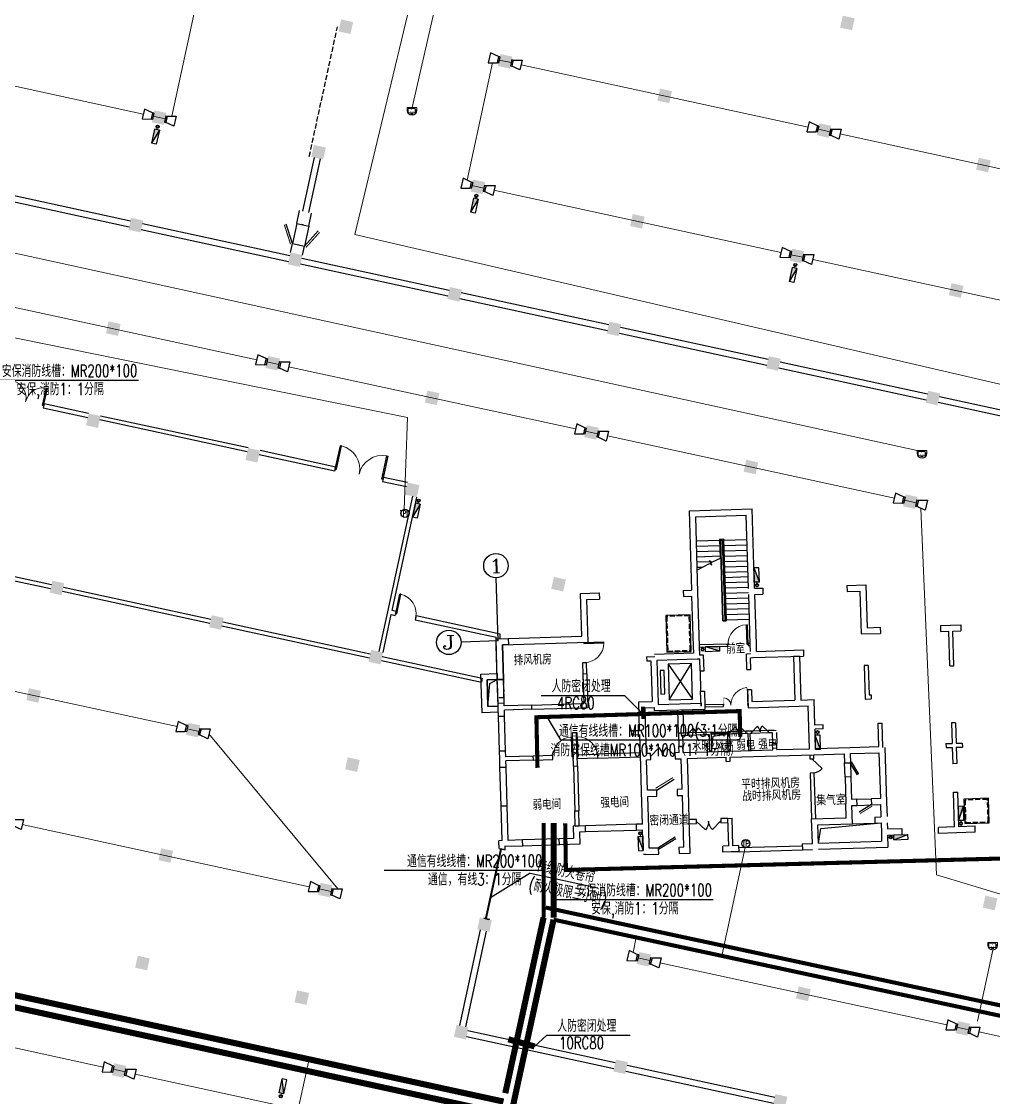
# Model space of a CAD drawing. Extents: x 791398 to 2325386, y -987887 to -518217.
# Drawn here: x 1569212 to 1616881, y -775750 to -722945 of the extents above; entities that cross this region are included whole.
import ezdxf
from ezdxf.enums import TextEntityAlignment as Align

# ---------------------------------------------------------------- set-up
doc = ezdxf.new("R2010")
doc.units = 0
doc.header["$LTSCALE"] = 1000
doc.header["$MEASUREMENT"] = 0
for name, pattern in [('BORDER', [1.75, 0.5, -0.25, 0.5, -0.25, 0, -0.25]), ('DASH', [0.35, 0.25, -0.1]), ('DASHEDX2', [1.5, 1, -0.5])]:
    doc.linetypes.add(name, pattern=pattern)
for name, color, linetype in [('AXIS', 3, 'Continuous'), ('AXIS_TEXT', 7, 'Continuous'), ('COLUMN', 252, 'Continuous'), ('HT-TEXT', 7, 'Continuous'), ('JPS-X', 1, 'BORDER'), ('JPS-XHS', 7, 'Continuous'), ('LVTRY', 6, 'Continuous'), ('PS房间字', 3, 'Continuous'), ('RD-equip', 3, 'Continuous'), ('RD-text', 4, 'Continuous'), ('STAIR', 9, 'Continuous'), ('TEXT', 7, 'Continuous'), ('WALL', 8, 'Continuous'), ('WINDOW', 8, 'Continuous'), ('ZS封堵', 40, 'Continuous'), ('ZS房间字', 6, 'Continuous')]:
    doc.layers.add(name, color=color, linetype=linetype)
doc.layers.add('RD-line', color=2, linetype='Continuous', lineweight=0)
doc.styles.add('_TCH_AXIS', font='COMPLEX', dxfattribs={"bigfont": 'GBCBIG'})
doc.styles.add('_TCH_DIM', font='SIMPLEX', dxfattribs={"bigfont": 'GBCBIG'})
doc.styles.add('_TEL_DIM', font='SIMPLEX', dxfattribs={"width": 0.8, "height": 3.5, "bigfont": 'HZTXT'})
doc.styles.add('COMPLEX', font='COMPLEX')
doc.styles.add('FS1', font='txt4', dxfattribs={"width": 0.8, "bigfont": 'fstxt'})
doc.styles.add('FS2', font='tjromans.shx', dxfattribs={"width": 0.8, "bigfont": 'tjhztxt.shx'})
doc.styles.add('TEXT', font='tjromans.shx', dxfattribs={"width": 0.8, "height": 400, "bigfont": 'tjhztxt.shx'})
doc.linetypes.add('BRA', pattern='A,2.8,-0.1,["B",_TEL_DIM,S=0.07,R=0,X=0,Y=-0.12],-0.25', length=3.15)
doc.linetypes.add('CCTV', pattern='A,2.8,-0.1,["V",_TEL_DIM,S=0.07,R=0,X=0,Y=-0.12],-0.25', length=3.15)
doc.linetypes.add('TD', pattern='A,2.8,-0.1,["C",_TEL_DIM,S=0.07,R=0,X=0,Y=-0.12],-0.25', length=3.15)

# ---------------------------------------------------------------- blocks, each defined once
blk = doc.blocks.new('DXHS')
at = {"layer": 'JPS-XHS'}
blk.add_hatch(color=256, dxfattribs=at).paths.add_polyline_path([(-350, 240), (-350, 0), (350, 0)])
at = {"layer": 'JPS-XHS', "linetype": 'Continuous'}
for p, q in [((-350, 240), (-350, 0)), ((-350, 240), (350, 240)), ((-350, 0), (350, 0)), ((350, 240), (350, 0))]:
    blk.add_line(p, q, dxfattribs=at)
at = {"layer": 'JPS-XHS'}
blk.add_line((-350, 240), (350, 0), dxfattribs=at)
blk = doc.blocks.new('FF')
at = {"linetype": 'Continuous'}
for radius in [75, 60]:
    blk.add_circle((0, 0), radius, dxfattribs=at)
blk = doc.blocks.new('xxhhsss')
at = {"layer": 'JPS-X', "const_width": 50}
for points in [[(110696, -29918), (110728, -29772)], [(126332, -33313), (126363, -33166)], [(141967, -36707), (141999, -36561)], [(123493, -48272), (123525, -48125)], [(140120, -52123), (140125, -52273)], [(134406, -64602), (134401, -64452)], [(146833, -64646), (146683, -64650)], [(116802, -77211), (116770, -77357)]]:
    blk.add_lwpolyline(points, dxfattribs=at)
at = {"layer": 'JPS-X'}
for p, rotation in [((110728, -29772), 257.7513756366785), ((126363, -33166), 257.7513756366785), ((141999, -36561), 257.7513756366785), ((123525, -48125), 257.7513756366785), ((140125, -52273), 271.736866917121), ((134401, -64452), 91.73686691712099), ((146683, -64650), 181.7368669035848), ((116770, -77357), 257.7513756366785)]:
    blk.add_blockref('FF', p, dxfattribs=dict(at, rotation=rotation))
at = {"layer": 'JPS-XHS', "rotation": 257.7513756366785}
for p in [(110504, -30235), (126140, -33629), (141776, -37024), (123302, -48588)]:
    blk.add_blockref('DXHS', p, dxfattribs=at)
at = {"layer": 'JPS-XHS'}
for p, xscale, rotation in [((139990, -51777), -0.9999999999999998, 271.736866917121), ((134536, -64948), -0.9999999999999998, 91.73686691712099), ((147179, -64515), -1, 181.7368669035848), ((116759, -76843), -1, 257.7513756366785)]:
    blk.add_blockref('DXHS', p, dxfattribs=dict(at, xscale=xscale, rotation=rotation))
blk = doc.blocks.new('_FZH')
blk.add_solid([(-0.5, -0.5), (0.5, -0.5), (-0.5, 0.5), (0.5, 0.5)])
blk = doc.blocks.new('_AXISO')
blk.add_circle((0, 0), 0.5)
at = {"layer": 'AXIS_TEXT', "style": 'COMPLEX', "width": 1.041667}
blk.add_attdef('A', text='', height=0.56, dxfattribs=at).set_placement((-0.25, -0.28), (0.25, -0.28), align=Align.FIT)
blk = doc.blocks.new('$DorLib2D$00000191')
at = {"color": 0}
blk.add_line((-0.5, 0.15), (0.366, 0.65), dxfattribs=at)
at = {"color": 0, "const_width": 0.05}
blk.add_lwpolyline([(-0.55, 0.237), (0.316, 0.737)], dxfattribs=at)
blk = doc.blocks.new('$DorLib2D$00000116')
at = {"color": 0}
for p, q in [((-0.5, 0), (-0.146, 0.354)), ((0.5, 0), (0.146, 0.354))]:
    blk.add_line(p, q, dxfattribs=at)
for centre, start, end in [((-0.5, 0), 0, 45), ((0.5, 0), 135, 180)]:
    blk.add_arc(centre, 0.5, start, end, dxfattribs=at)
blk = doc.blocks.new('$WINLIB2D$00000001')
for p, q in [((-0.5, 0.5), (0.5, 0.5)), ((-0.5, 0.5), (-0.5, -0.5)), ((0.5, 0.167), (-0.5, 0.167)), ((0.5, -0.5), (0.5, 0.5)), ((0.5, -0.167), (-0.5, -0.167)), ((-0.5, -0.5), (0.5, -0.5))]:
    blk.add_line(p, q)
blk = doc.blocks.new('$DorLib2D$00000001')
for p, q in [((0.45, 0.975), (0.5, 0.975)), ((0.45, 0), (0.45, 0.975)), ((0.5, 0), (0.5, 0.975)), ((0.5, 0), (0.45, 0))]:
    blk.add_line(p, q)
at = {"lineweight": 13}
blk.add_arc((0.475, 0), 0.975, 91.4693, 180, dxfattribs=at)
blk = doc.blocks.new('$DorLib2D$00000025')
at = {"const_width": 0.02}
for points in [[(0.481, -0.001), (0.481, 0.691)], [(-0.481, 0.001), (-0.481, 0.308)]]:
    blk.add_lwpolyline(points, dxfattribs=at)
at = {"lineweight": 13}
for centre, radius, start, end in [((0.505, -0.002), 0.699, 91.9397, 179.7238), ((-0.501, 0.003), 0.307, 359.7899, 85.7508)]:
    blk.add_arc(centre, radius, start, end, dxfattribs=at)
blk = doc.blocks.new('$DorLib2D$00000179')
at = {"color": 0}
for p, q in [((-0.54, 0.169), (0.326, 0.669)), ((-0.5, 0.1), (0.366, 0.6))]:
    blk.add_line(p, q, dxfattribs=at)
blk = doc.blocks.new('$DorLib2D$00000114')
at = {"color": 0}
blk.add_line((0.5, 0), (-0.207, 0.707), dxfattribs=at)
blk.add_arc((0.5, 0), 1, 135, 180, dxfattribs=at)
blk = doc.blocks.new('$DorLib2D$00000190')
at = {"color": 0}
blk.add_line((-0.5, 0.187), (0.366, 0.687), dxfattribs=at)
at = {"color": 0, "const_width": 0.0625}
blk.add_lwpolyline([(-0.562, 0.296), (0.304, 0.796)], dxfattribs=at)
blk = doc.blocks.new('$DorLib2D$00000180')
at = {"color": 0}
for p, q in [((-0.557, 0.242), (0.309, 0.742)), ((-0.5, 0.143), (0.366, 0.643))]:
    blk.add_line(p, q, dxfattribs=at)
blk = doc.blocks.new('$DorLib2D$00000002')
for p, q in [((-0.5, 0), (-0.5, 0.4875)), ((-0.475, 0.4875), (-0.5, 0.4875)), ((-0.475, 0), (-0.475, 0.4875)), ((0.475, 0), (0.475, 0.4875)), ((0.475, 0.4875), (0.5, 0.4875)), ((0.5, 0), (0.5, 0.4875)), ((-0.5, 0), (-0.475, 0)), ((0.5, 0), (0.475, 0))]:
    blk.add_line(p, q)
at = {"lineweight": 13}
for centre, start, end in [((-0.4875, 0), 0, 88.53072), ((0.4875, 0), 91.46928, 180)]:
    blk.add_arc(centre, 0.4875, start, end, dxfattribs=at)
blk = doc.blocks.new('dadadadadadadad')
at = {"layer": 'RD-equip'}
for p, q in [((-157, 0), (-157, -70)), ((-157, 0), (157, 0)), ((157, 0), (157, -70)), ((-154, -70), (-253, -500)), ((-253, -500), (248, -500)), ((-157, -70), (157, -70)), ((248, -500), (155, -70))]:
    blk.add_line(p, q, dxfattribs=at)
blk = doc.blocks.new('PCY07')
at = {"color": 0, "lineweight": -2}
for p, q in [((-321, 0), (-321, 182)), ((-321, 182), (321, 182)), ((-249, -161), (-249, 129)), ((-249, 129), (205, 129)), ((205, 129), (205, -161)), ((321, 0), (321, 182)), ((205, -161), (-249, -161))]:
    blk.add_line(p, q, dxfattribs=at)
at = {"color": 0, "lineweight": -2, "const_width": 25}
for points in [[(-34, 48, 1), (-9, 48, 1)], [(-111, -81, 1), (-86, -81, 1)], [(67, -81, -1), (42, -81, -1)]]:
    blk.add_lwpolyline(points, format="xyb", close=True, dxfattribs=at)
at = {"color": 0, "lineweight": -2, "const_width": 80}
blk.add_lwpolyline([(245, 69), (245, -100)], dxfattribs=at)
at = {"color": 0, "lineweight": -2}
blk.add_lwpolyline([(-12, -162, 100, 250, 0), (-12, -272, 250, 250, 0)], format="xyseb", dxfattribs=at)
blk.add_arc((0, 0), 321, 180, 0, dxfattribs=at)
blk = doc.blocks.new('TELEPHONE')
at = {"layer": 'RD-equip'}
blk.add_circle((-32658, -70477), 200, dxfattribs=at)
at = {"layer": 'RD-text', "style": 'FS1', "width": 0.8}
blk.add_attdef('T', text='', height=350, dxfattribs=at).set_placement((-32658, -70477), align=Align.MIDDLE)
blk = doc.blocks.new('TPD')
at = {"layer": 'RD-equip'}
blk.add_circle((0, 0), 200, dxfattribs=at)
at = {"layer": 'RD-text', "style": 'FS1', "width": 0.8}
blk.add_attdef('CP', text='', height=350, dxfattribs=at).set_placement((0, 0), align=Align.MIDDLE)

msp = doc.modelspace()

# ---------------------------------------------------------------- linework, layer by layer
for p, q in [((1582713, -732861), (1582501, -733838)), ((1583299, -732988), (1583087, -733966)), ((1609971, -762319), (1611070, -762286))]:
    msp.add_line(p, q)
msp.add_lwpolyline([(1608299, -763270), (1608420, -762554), (1611370, -762277)])
at = {"layer": 'AXIS'}
for q in [(1592497, -750251), (1590770, -753397)]:
    msp.add_line((1592591, -753342), q, dxfattribs=at)
at = {"layer": 'HT-TEXT'}
for q in [(1592208, -765953), (1597471, -765455)]:
    msp.add_line((1594159, -764736), q, dxfattribs=at)
at = {"layer": 'JPS-X', "const_width": 50}
for points in [[(1602683, -753756), (1602758, -753754)], [(1608256, -757894), (1608258, -757969)], [(1615290, -762233), (1615288, -762158)]]:
    msp.add_lwpolyline(points, dxfattribs=at)
at = {"layer": 'LVTRY'}
msp.add_lwpolyline([(1603060, -758777), (1603135, -758018), (1603834, -757903)], dxfattribs=at)
at = {"layer": 'RD-line', "linetype": 'CCTV'}
for p, q in [((1588366, -727171), (1591059, -715478)), ((1613140, -744001), (1531552, -726133)), ((1616845, -768513), (1616091, -772011))]:
    msp.add_line(p, q, dxfattribs=at)
at = {"layer": 'RD-line', "linetype": 'TD'}
for p, q in [((1589677, -716186), (1585554, -733391)), ((1585554, -733391), (1629398, -743574)), ((1567048, -738094), (1588137, -742375)), ((1587981, -746886), (1588137, -742375)), ((1604705, -763480), (1603559, -768800)), ((1579224, -792662), (1583315, -773875))]:
    msp.add_line(p, q, dxfattribs=at)
at = {"layer": 'RD-line', "linetype": 'BRA', "ltscale": 0.8}
for p, q in [((1577823, -721835), (1576577, -727596)), ((1575180, -727491), (1561109, -724436)), ((1591072, -730729), (1592318, -724968)), ((1593228, -724962), (1592641, -724835)), ((1607788, -728123), (1593717, -725068)), ((1576255, -727724), (1575669, -727597)), ((1608864, -728357), (1608277, -728229)), ((1623424, -731518), (1609353, -728463)), ((1591305, -730991), (1591891, -731119)), ((1592380, -731225), (1606451, -734283)), ((1606940, -734390), (1607526, -734517)), ((1608015, -734623), (1622086, -737681)), ((1566678, -736493), (1580749, -739548)), ((1581238, -739654), (1581824, -739781)), ((1582313, -739887), (1596385, -742942)), ((1596874, -743048), (1597460, -743175)), ((1597949, -743282), (1612021, -746337)), ((1612510, -746443), (1613096, -746570)), ((1613327, -746837), (1614086, -764830)), ((1562770, -754493), (1576841, -757548)), ((1577330, -757654), (1577917, -757781)), ((1578403, -757897), (1584719, -765511)), ((1583320, -765412), (1569248, -762359)), ((1614086, -764830), (1623750, -767723)), ((1584396, -765646), (1583809, -765518)), ((1600034, -769030), (1599447, -768902)), ((1614594, -772191), (1600523, -769136)), ((1559142, -771204), (1573213, -774259)), ((1615670, -772424), (1615083, -772297)), ((1630230, -775585), (1616158, -772530)), ((1573702, -774365), (1574289, -774492)), ((1574778, -774598), (1588849, -777653))]:
    msp.add_line(p, q, dxfattribs=at)
at = {"layer": 'RD-line'}
msp.add_line((1599215, -768640), (1599364, -767887), dxfattribs=at)
for points, const_width in [([(1604462, -758051), (1604434, -756787), (1594464, -757089), (1594518, -759571)], 200), ([(1595876, -762301), (1595911, -764584), (1620899, -763928), (1620755, -756583), (1625363, -756517), (1625425, -757448)], 200), ([(1599689, -756572), (1599714, -757170)], 200), ([(1522953, -760731), (1592851, -775951)], 300), ([(1594816, -766917), (1592939, -775539)], 300), ([(1593086, -772894), (1594374, -773243)], 300)]:
    msp.add_lwpolyline(points, dxfattribs=dict(at, const_width=const_width))
at = {"layer": 'RD-line', "linetype": 'DASHEDX2'}
for points, const_width in [([(1523757, -761498), (1593215, -776622)], 300), ([(1595316, -766917), (1595316, -762279)], 300), ([(1595304, -767022), (1634379, -775438), (1636291, -766833), (1658456, -771719), (1661878, -771719)], 200), ([(1595305, -767023), (1593215, -776622)], 300)]:
    msp.add_lwpolyline(points, dxfattribs=dict(at, const_width=const_width))
at = {"layer": 'RD-line', "color": 2, "const_width": 200}
for points in [[(1594816, -766917), (1594816, -762279)], [(1594922, -766428), (1633999, -774845), (1635910, -766245), (1658546, -771294)]]:
    msp.add_lwpolyline(points, dxfattribs=at)
at = {"layer": 'RD-text'}
for p, q in [((1567130, -740543), (1574946, -740543)), ((1594697, -756022), (1598789, -756022)), ((1598789, -756022), (1599704, -756941)), ((1595664, -758199), (1594995, -757073)), ((1595664, -758199), (1604440, -758199)), ((1587000, -764598), (1594816, -764598)), ((1595316, -766031), (1603133, -766031)), ((1594374, -773243), (1594975, -772694)), ((1594975, -772694), (1599067, -772694))]:
    msp.add_line(p, q, dxfattribs=at)
at = {"layer": 'STAIR'}
for p, q in [((1603446, -748411), (1602297, -748446)), ((1603454, -748671), (1602304, -748705)), ((1603644, -748355), (1603445, -748361)), ((1603445, -748361), (1603473, -749289)), ((1603644, -748355), (1603766, -752353)), ((1603646, -748405), (1604795, -748370)), ((1603654, -748665), (1604803, -748630)), ((1603462, -748931), (1602312, -748965)), ((1603470, -749190), (1602320, -749225)), ((1603068, -749481), (1603522, -749264)), ((1603662, -748924), (1604811, -748890)), ((1603670, -749184), (1604819, -749149)), ((1602991, -749465), (1602328, -749485)), ((1602589, -749737), (1602336, -749745)), ((1602340, -749871), (1602962, -749537)), ((1602958, -749403), (1603068, -749481)), ((1603071, -749615), (1602958, -749403)), ((1602962, -749537), (1603071, -749615)), ((1603677, -749444), (1604827, -749409)), ((1603685, -749704), (1604835, -749669)), ((1603693, -749964), (1604843, -749929)), ((1603701, -750224), (1604851, -750189)), ((1603709, -750484), (1604858, -750449)), ((1603717, -750744), (1604866, -750709)), ((1603725, -751003), (1604874, -750969)), ((1603733, -751263), (1604882, -751229)), ((1603740, -751523), (1604890, -751488)), ((1603748, -751783), (1604898, -751748)), ((1603716, -752354), (1603766, -752353)), ((1603756, -752043), (1604906, -752008)), ((1603764, -752303), (1604914, -752268)), ((1600919, -754490), (1602122, -756204)), ((1600973, -756239), (1602069, -754455)), ((1602490, -754818), (1602520, -755817)), ((1601692, -757868), (1601657, -756719)), ((1602681, -757838), (1601882, -757862)), ((1601885, -757962), (1602684, -757938)), ((1604730, -757776), (1603931, -757800)), ((1603934, -757900), (1604734, -757876)), ((1605830, -757743), (1605030, -757767)), ((1605033, -757867), (1605833, -757843)), ((1596462, -758927), (1597461, -758897)), ((1597467, -759097), (1596468, -759127))]:
    msp.add_line(p, q, dxfattribs=at)
for points in [[(1602006, -752056), (1600806, -752092), (1600861, -753892), (1602060, -753855)], [(1602122, -756204), (1602069, -754455), (1600919, -754490), (1600973, -756239)], [(1600764, -755946), (1600729, -754796), (1600529, -754802), (1600564, -755952)], [(1615436, -761103), (1615473, -762303), (1616672, -762266), (1616636, -761067)]]:
    msp.add_lwpolyline(points, close=True, dxfattribs=at)
at = {"layer": 'STAIR', "linetype": 'DASH'}
for points in [[(1601957, -752108), (1600858, -752141), (1600909, -753840), (1602009, -753807)], [(1592548, -755244), (1592848, -755235), (1592875, -756135), (1592575, -756144)], [(1615488, -761152), (1615521, -762251), (1616621, -762218), (1616587, -761118)]]:
    msp.add_lwpolyline(points, close=True, dxfattribs=at)
at = {"layer": 'STAIR'}
for points in [[(1592088, -756559), (1592185, -755434), (1592548, -755244)], [(1601692, -757868), (1601432, -757876), (1601397, -756727)]]:
    msp.add_lwpolyline(points, dxfattribs=at)
at = {"layer": 'WALL'}
for p, q in [((1583570, -729619), (1582997, -732258)), ((1583863, -729683), (1583290, -732321)), ((1567324, -731158), (1574555, -732727)), ((1567260, -731451), (1574492, -733021)), ((1582713, -732861), (1582851, -732226)), ((1583299, -732988), (1583437, -732353)), ((1575142, -732855), (1582373, -734425)), ((1582713, -732861), (1583299, -732988)), ((1575078, -733148), (1582310, -734718)), ((1582405, -734278), (1582501, -733838)), ((1582501, -733838), (1583087, -733966)), ((1582991, -734405), (1583087, -733966)), ((1582896, -734845), (1590127, -736415)), ((1582960, -734552), (1590191, -736122)), ((1590714, -736542), (1597945, -738112)), ((1590777, -736249), (1598009, -737819)), ((1598595, -737946), (1605827, -739516)), ((1598532, -738240), (1605763, -739810)), ((1606413, -739644), (1613645, -741214)), ((1606350, -739937), (1613581, -741507)), ((1614231, -741341), (1621463, -742911)), ((1570314, -741702), (1570271, -741898)), ((1570271, -741898), (1572461, -742373)), ((1572504, -742178), (1570314, -741702)), ((1614167, -741634), (1621399, -743204)), ((1580322, -743875), (1573090, -742305)), ((1580279, -744071), (1573048, -742501)), ((1584621, -744809), (1580908, -744002)), ((1580866, -744198), (1584579, -745004)), ((1584579, -745004), (1584621, -744809)), ((1586967, -745318), (1586924, -745513)), ((1586924, -745513), (1588097, -745768)), ((1588139, -745572), (1586967, -745318)), ((1587173, -751911), (1588403, -746244)), ((1587389, -751856), (1588599, -746286)), ((1601951, -746955), (1605050, -746861)), ((1601951, -746955), (1602069, -750854)), ((1602260, -747246), (1604759, -747170)), ((1604750, -746871), (1604750, -746871)), ((1604868, -750769), (1604759, -747170)), ((1605168, -750760), (1605050, -746861)), ((1605050, -746861), (1605050, -746861)), ((1602260, -747246), (1602372, -750944)), ((1603496, -748409), (1603596, -748406)), ((1603596, -748406), (1603496, -748409)), ((1603616, -752357), (1603496, -748409)), ((1603496, -748409), (1603616, -752357)), ((1603716, -752354), (1603596, -748406)), ((1603596, -748406), (1603716, -752354)), ((1565931, -749756), (1570637, -750778)), ((1565974, -749561), (1570679, -750582)), ((1571266, -750709), (1578497, -752279)), ((1601670, -750866), (1602069, -750854)), ((1601670, -750866), (1601679, -751166)), ((1602369, -750844), (1602369, -750844)), ((1604868, -750769), (1604868, -750769)), ((1605168, -750760), (1605568, -750748)), ((1605568, -750748), (1605577, -751047)), ((1609691, -750622), (1610616, -750594)), ((1609691, -750622), (1609700, -750922)), ((1610616, -750594), (1610679, -752693)), ((1571223, -750905), (1578455, -752475)), ((1596622, -751019), (1597547, -750991)), ((1596686, -753118), (1596622, -751019)), ((1596931, -751310), (1597556, -751291)), ((1596995, -753409), (1596931, -751310)), ((1597547, -750991), (1597556, -751291)), ((1601679, -751166), (1602079, -751153)), ((1602079, -751153), (1602153, -753602)), ((1602372, -750944), (1602453, -753593)), ((1602378, -751144), (1602378, -751144)), ((1604877, -751069), (1604877, -751069)), ((1604951, -753517), (1604877, -751069)), ((1605177, -751059), (1605577, -751047)), ((1605251, -753508), (1605177, -751059)), ((1609700, -750922), (1610325, -750903)), ((1610325, -750903), (1610388, -753002)), ((1586748, -753866), (1587173, -751911)), ((1587585, -751899), (1587389, -751856)), ((1587542, -752094), (1587585, -751899)), ((1579083, -752407), (1586315, -753977)), ((1586944, -753908), (1587347, -752052)), ((1587347, -752052), (1587542, -752094)), ((1588562, -752111), (1588520, -752306)), ((1588520, -752306), (1592485, -753167)), ((1592680, -753005), (1588562, -752111)), ((1603616, -752357), (1603716, -752354)), ((1603716, -752354), (1603616, -752357)), ((1579041, -752602), (1586273, -754172)), ((1610388, -753002), (1611338, -752974)), ((1610679, -752693), (1611329, -752674)), ((1611329, -752674), (1611338, -752974)), ((1614278, -752584), (1614777, -752569)), ((1614278, -752584), (1614287, -752884)), ((1614287, -752884), (1614686, -752872)), ((1614738, -754571), (1614686, -752872)), ((1614777, -752569), (1615277, -752554)), ((1614886, -752866), (1615286, -752854)), ((1614938, -754565), (1614886, -752866)), ((1615277, -752554), (1615286, -752854)), ((1592488, -753245), (1592485, -753167)), ((1592488, -753245), (1592587, -753242)), ((1592587, -753242), (1596686, -753118)), ((1592687, -753239), (1592680, -753005)), ((1592796, -753536), (1596995, -753409)), ((1596695, -753418), (1596895, -753412)), ((1603850, -753501), (1602451, -753543)), ((1603854, -753601), (1603850, -753501)), ((1604950, -753467), (1604850, -753471)), ((1604850, -753471), (1604853, -753570)), ((1604962, -753867), (1604951, -753517)), ((1605262, -753858), (1605251, -753508)), ((1592497, -753545), (1592497, -753545)), ((1592548, -755244), (1592497, -753545)), ((1592848, -755235), (1592796, -753536)), ((1602163, -753952), (1600264, -754010)), ((1602153, -753602), (1602163, -753952)), ((1602453, -753593), (1602466, -754043)), ((1602454, -753643), (1603854, -753601)), ((1602666, -754037), (1602466, -754043)), ((1602690, -754812), (1602666, -754037)), ((1604765, -753973), (1604965, -753967)), ((1604789, -754748), (1604765, -753973)), ((1604853, -753570), (1604953, -753567)), ((1604962, -753867), (1604962, -753867)), ((1605262, -753858), (1607561, -753788)), ((1607561, -753788), (1607570, -754088)), ((1586859, -754299), (1591768, -755365)), ((1586901, -754104), (1591810, -755169)), ((1596925, -754411), (1596725, -754417)), ((1596725, -754417), (1596742, -754967)), ((1596942, -754961), (1596925, -754411)), ((1599867, -754122), (1600267, -754110)), ((1599867, -754122), (1599874, -754322)), ((1599874, -754322), (1600073, -754316)), ((1600073, -754316), (1600134, -756315)), ((1602372, -754246), (1600373, -754307)), ((1600373, -754307), (1600437, -756406)), ((1602472, -754243), (1602372, -754246)), ((1602490, -754818), (1602472, -754243)), ((1604971, -754167), (1605071, -754164)), ((1604989, -754742), (1604971, -754167)), ((1604971, -754167), (1604971, -754167)), ((1605071, -754164), (1607570, -754088)), ((1607370, -754094), (1607070, -754104)), ((1607070, -754104), (1607135, -756253)), ((1607370, -754094), (1607435, -756243)), ((1610735, -754543), (1610535, -754549)), ((1610535, -754549), (1610585, -756198)), ((1610735, -754543), (1610779, -755992)), ((1614738, -754571), (1614938, -754565)), ((1591739, -754969), (1592538, -754944)), ((1591797, -756868), (1591739, -754969)), ((1592538, -754944), (1592547, -755244)), ((1596942, -754961), (1596742, -754967)), ((1596742, -754967), (1596786, -756416)), ((1596942, -754961), (1596992, -756610)), ((1602490, -754818), (1602690, -754812)), ((1604789, -754748), (1604989, -754742)), ((1591810, -755169), (1591768, -755365)), ((1592048, -755259), (1592547, -755244)), ((1592088, -756559), (1592048, -755259)), ((1592548, -755244), (1592848, -755235)), ((1592583, -756394), (1592548, -755244)), ((1592883, -756385), (1592848, -755235)), ((1602520, -755817), (1602720, -755811)), ((1602542, -756542), (1602520, -755817)), ((1602742, -756536), (1602720, -755811)), ((1605019, -755741), (1604819, -755747)), ((1604819, -755747), (1604846, -756622)), ((1605019, -755741), (1605036, -756316)), ((1610779, -755992), (1610879, -755989)), ((1610879, -755989), (1610885, -756189)), ((1592588, -756544), (1592088, -756559)), ((1592583, -756394), (1592883, -756385)), ((1592591, -756644), (1592583, -756394)), ((1592597, -756843), (1592588, -756544)), ((1592603, -757043), (1592591, -756644)), ((1592887, -756534), (1592883, -756385)), ((1594237, -756494), (1592887, -756534)), ((1594237, -756494), (1596686, -756419)), ((1594243, -756693), (1594237, -756494)), ((1594243, -756693), (1596692, -756619)), ((1596686, -756419), (1596786, -756416)), ((1596686, -756419), (1596692, -756619)), ((1596692, -756619), (1596992, -756610)), ((1599484, -756334), (1600134, -756315)), ((1599527, -757734), (1599484, -756334)), ((1599793, -756625), (1600243, -756612)), ((1599830, -757825), (1599793, -756625)), ((1600243, -756612), (1600248, -756762)), ((1600248, -756762), (1602747, -756686)), ((1600437, -756406), (1600438, -756456)), ((1600438, -756456), (1602538, -756392)), ((1602538, -756392), (1602542, -756542)), ((1603640, -756459), (1602740, -756486)), ((1602747, -756686), (1602742, -756536)), ((1602743, -756586), (1603643, -756559)), ((1603643, -756559), (1603640, -756459)), ((1604843, -756522), (1604839, -756422)), ((1604846, -756622), (1607344, -756546)), ((1605036, -756316), (1607135, -756253)), ((1607344, -756546), (1607794, -756533)), ((1607435, -756243), (1608085, -756224)), ((1607826, -757582), (1607794, -756533)), ((1608123, -757473), (1608085, -756224)), ((1610585, -756198), (1610885, -756189)), ((1592597, -756843), (1591797, -756868)), ((1592603, -757043), (1592903, -757034)), ((1592654, -758743), (1592603, -757043)), ((1594243, -756693), (1592893, -756734)), ((1592903, -757034), (1592893, -756734)), ((1592954, -758733), (1592903, -757034)), ((1599127, -757746), (1599527, -757734)), ((1606130, -757734), (1605830, -757743)), ((1606130, -757734), (1606230, -757731)), ((1607858, -758632), (1607826, -757582)), ((1608523, -757461), (1608123, -757473)), ((1608529, -757661), (1608129, -757673)), ((1608158, -758623), (1608129, -757673)), ((1608529, -757661), (1608523, -757461)), ((1611221, -757379), (1611421, -757373)), ((1611256, -758529), (1611221, -757379)), ((1611458, -758573), (1611421, -757373)), ((1615023, -757364), (1614823, -757370)), ((1614823, -757370), (1614853, -758370)), ((1615023, -757364), (1615053, -758364)), ((1596228, -757834), (1596428, -757828)), ((1596278, -759483), (1596228, -757834)), ((1596478, -759477), (1596428, -757828)), ((1599127, -757746), (1599133, -757946)), ((1599133, -757946), (1599533, -757934)), ((1599563, -758933), (1599533, -757934)), ((1599862, -758874), (1599830, -757825)), ((1601882, -757862), (1601432, -757876)), ((1601432, -757876), (1601452, -758526)), ((1601635, -757970), (1601885, -757962)), ((1601635, -757970), (1601652, -758520)), ((1601885, -757962), (1601882, -757862)), ((1603031, -757828), (1602681, -757838)), ((1602681, -757838), (1602684, -757938)), ((1602684, -757938), (1602934, -757931)), ((1602934, -757931), (1602960, -758780)), ((1603031, -757828), (1603060, -758777)), ((1603034, -757928), (1603031, -757828)), ((1603931, -757800), (1603831, -757803)), ((1603834, -757903), (1603831, -757803)), ((1603831, -757803), (1603860, -758753)), ((1603934, -757900), (1603931, -757800)), ((1603934, -757900), (1603960, -758750)), ((1604930, -757770), (1604730, -757776)), ((1604730, -757776), (1604734, -757876)), ((1604734, -757876), (1604833, -757873)), ((1604833, -757873), (1604859, -758723)), ((1605030, -757767), (1604930, -757770)), ((1604933, -757870), (1605033, -757867)), ((1604933, -757870), (1604959, -758720)), ((1605033, -757867), (1605030, -757767)), ((1605830, -757743), (1605833, -757843)), ((1605833, -757843), (1606033, -757837)), ((1606033, -757837), (1606050, -758386)), ((1606233, -757831), (1606249, -758380)), ((1606233, -757831), (1606233, -757831)), ((1592654, -758743), (1592954, -758733)), ((1592666, -759142), (1592654, -758743)), ((1592963, -759033), (1592954, -758733)), ((1601652, -758520), (1601452, -758526)), ((1601452, -758526), (1601652, -758520)), ((1601461, -758826), (1601452, -758526)), ((1601661, -758820), (1601652, -758520)), ((1601661, -758820), (1603960, -758750)), ((1603060, -758777), (1602960, -758780)), ((1603960, -758750), (1603860, -758753)), ((1603960, -758750), (1606059, -758686)), ((1604959, -758720), (1604859, -758723)), ((1606249, -758380), (1606050, -758386)), ((1606050, -758386), (1606249, -758380)), ((1606059, -758686), (1606050, -758386)), ((1606259, -758680), (1606249, -758380)), ((1606259, -758680), (1607858, -758632)), ((1608158, -758623), (1609857, -758571)), ((1609857, -758571), (1611256, -758529)), ((1611558, -758570), (1611639, -761268)), ((1614553, -758379), (1614853, -758370)), ((1614553, -758379), (1614559, -758579)), ((1614559, -758579), (1614859, -758569)), ((1614859, -758569), (1614883, -759369)), ((1615053, -758364), (1615353, -758354)), ((1615059, -758563), (1615359, -758554)), ((1615059, -758563), (1615083, -759363)), ((1615353, -758354), (1615359, -758554)), ((1592678, -759542), (1592666, -759142)), ((1594313, -758992), (1592963, -759033)), ((1594319, -759192), (1592969, -759233)), ((1592978, -759533), (1592969, -759233)), ((1595262, -758964), (1594313, -758992)), ((1594319, -759192), (1594313, -758992)), ((1594319, -759192), (1595268, -759164)), ((1595268, -759164), (1595262, -758964)), ((1596262, -758933), (1596268, -759133)), ((1596462, -758927), (1596468, -759127)), ((1599560, -758833), (1597461, -758897)), ((1597461, -758897), (1597467, -759097)), ((1597467, -759097), (1599566, -759033)), ((1599566, -759033), (1599560, -758833)), ((1599618, -760732), (1599563, -758933)), ((1600061, -758868), (1599862, -758874)), ((1599871, -759174), (1600071, -759168)), ((1599916, -760673), (1599871, -759174)), ((1600071, -759168), (1600061, -758868)), ((1601461, -758826), (1601261, -758832)), ((1601261, -758832), (1601270, -759132)), ((1601270, -759132), (1601470, -759126)), ((1601470, -759126), (1601570, -759123)), ((1601615, -760622), (1601570, -759123)), ((1601661, -758820), (1601661, -758820)), ((1601870, -759113), (1603769, -759056)), ((1601917, -760663), (1601870, -759113)), ((1603775, -759256), (1603769, -759056)), ((1603775, -759256), (1603975, -759250)), ((1603969, -759050), (1606268, -758980)), ((1603975, -759250), (1603969, -759050)), ((1606268, -758980), (1608067, -758926)), ((1607867, -758932), (1607873, -759131)), ((1607873, -759131), (1608073, -759125)), ((1608067, -758926), (1609566, -758880)), ((1608073, -759125), (1608067, -758926)), ((1609566, -758880), (1609580, -759330)), ((1609580, -759330), (1609880, -759321)), ((1609866, -758871), (1611265, -758829)), ((1609880, -759321), (1609866, -758871)), ((1611265, -758829), (1611334, -761077)), ((1592678, -759542), (1592978, -759533)), ((1592736, -761441), (1592678, -759542)), ((1593036, -761432), (1592978, -759533)), ((1596278, -759483), (1596478, -759477)), ((1596278, -759483), (1596345, -761682)), ((1596478, -759477), (1596545, -761676)), ((1608094, -759825), (1607894, -759831)), ((1607894, -759831), (1607962, -762080)), ((1608162, -762074), (1608094, -759825)), ((1615083, -759363), (1614883, -759369)), ((1609901, -760020), (1609601, -760030)), ((1609601, -760030), (1609640, -761329)), ((1609934, -761120), (1609901, -760020)), ((1599666, -762332), (1599618, -760732)), ((1600366, -760660), (1599916, -760673)), ((1600375, -760960), (1600366, -760660)), ((1601615, -760622), (1601365, -760629)), ((1601365, -760629), (1601375, -760929)), ((1601961, -762112), (1601917, -760663)), ((1614926, -760768), (1615126, -760762)), ((1614977, -762468), (1614926, -760768)), ((1615177, -762462), (1615126, -760762)), ((1592736, -761441), (1593036, -761432)), ((1593087, -763131), (1593036, -761432)), ((1599925, -760973), (1600375, -760960)), ((1599972, -762523), (1599925, -760973)), ((1601375, -760929), (1601624, -760922)), ((1601661, -762121), (1601624, -760922)), ((1609662, -762029), (1609640, -761329)), ((1610184, -761112), (1609934, -761120)), ((1609943, -761420), (1610193, -761412)), ((1609971, -762319), (1609943, -761420)), ((1610193, -761412), (1610184, -761112)), ((1611334, -761077), (1610884, -761091)), ((1610884, -761091), (1610893, -761391)), ((1610893, -761391), (1611343, -761377)), ((1611343, -761377), (1611361, -761977)), ((1611639, -761268), (1611661, -761968)), ((1592788, -763141), (1592736, -761441)), ((1596345, -761682), (1596545, -761676)), ((1596368, -762432), (1596345, -761682)), ((1596568, -762426), (1596545, -761676)), ((1596868, -762417), (1596268, -762435)), ((1596268, -762435), (1596286, -763034)), ((1596368, -762432), (1596568, -762426)), ((1599366, -762341), (1596868, -762417)), ((1596877, -762716), (1596868, -762417)), ((1599666, -762332), (1599366, -762341)), ((1599375, -762641), (1599366, -762341)), ((1599966, -762323), (1599966, -762323)), ((1601702, -763471), (1601661, -762121)), ((1602310, -762101), (1601961, -762112)), ((1602011, -763761), (1601961, -762112)), ((1601967, -762312), (1602317, -762301)), ((1602317, -762301), (1602310, -762101)), ((1603860, -762054), (1603510, -762065)), ((1603510, -762065), (1603516, -762265)), ((1603516, -762265), (1603866, -762254)), ((1603860, -762054), (1604060, -762048)), ((1603901, -763404), (1603860, -762054)), ((1604101, -763398), (1604060, -762048)), ((1607962, -762080), (1609662, -762029)), ((1607962, -762080), (1607962, -762080)), ((1607999, -763280), (1607962, -762080)), ((1607972, -762380), (1607972, -762380)), ((1608271, -762371), (1609971, -762319)), ((1608299, -763270), (1608271, -762371)), ((1611061, -761986), (1611361, -761977)), ((1611061, -761986), (1611070, -762286)), ((1611070, -762286), (1611370, -762277)), ((1611370, -762277), (1611385, -762777)), ((1611661, -761968), (1611661, -761968)), ((1611670, -762268), (1611670, -762268)), ((1611670, -762268), (1611679, -762568)), ((1614977, -762468), (1614178, -762492)), ((1614187, -762792), (1614178, -762492)), ((1615977, -762437), (1615177, -762462)), ((1615986, -762737), (1615977, -762437)), ((1596877, -762716), (1596577, -762726)), ((1596577, -762726), (1596595, -763325)), ((1599375, -762641), (1596877, -762716)), ((1599675, -762632), (1599375, -762641)), ((1599703, -763531), (1599675, -762632)), ((1600002, -763522), (1599972, -762523)), ((1599975, -762622), (1599975, -762622)), ((1611385, -762777), (1611397, -763177)), ((1611679, -762568), (1612379, -762546)), ((1611688, -762868), (1612388, -762846)), ((1611688, -762868), (1611706, -763467)), ((1612379, -762546), (1612388, -762846)), ((1615086, -762765), (1614187, -762792)), ((1615986, -762737), (1615086, -762765)), ((1592788, -763141), (1592620, -763146)), ((1592632, -763534), (1592620, -763146)), ((1592632, -763534), (1592925, -763598)), ((1593796, -763410), (1592897, -763437)), ((1592897, -763437), (1592929, -763436)), ((1592933, -763562), (1592929, -763436)), ((1593787, -763110), (1593087, -763131)), ((1595586, -763056), (1593787, -763110)), ((1593796, -763410), (1593787, -763110)), ((1595595, -763356), (1593796, -763410)), ((1596286, -763034), (1595586, -763056)), ((1595595, -763356), (1595586, -763056)), ((1596595, -763325), (1595595, -763356)), ((1599703, -763531), (1599703, -763531)), ((1600452, -763508), (1600002, -763522)), ((1600461, -763808), (1600452, -763508)), ((1601702, -763471), (1601452, -763478)), ((1601452, -763478), (1601461, -763778)), ((1603901, -763404), (1603601, -763413)), ((1603610, -763713), (1603601, -763413)), ((1604400, -763389), (1604101, -763398)), ((1604410, -763689), (1604400, -763389)), ((1604403, -763489), (1607502, -763395)), ((1607499, -763295), (1607999, -763280)), ((1607499, -763295), (1607508, -763595)), ((1608299, -763270), (1611397, -763177)), ((1608308, -763570), (1611706, -763467)), ((1592925, -763598), (1592933, -763562)), ((1599812, -763828), (1599712, -763831)), ((1599712, -763831), (1599712, -763831)), ((1599812, -763828), (1600461, -763808)), ((1600012, -763822), (1600012, -763822)), ((1601461, -763778), (1602011, -763761)), ((1604010, -763701), (1603610, -763713)), ((1604410, -763689), (1604010, -763701)), ((1604410, -763689), (1607508, -763595)), ((1607508, -763595), (1608008, -763579)), ((1608008, -763579), (1608008, -763579)), ((1608308, -763570), (1608308, -763570)), ((1592182, -767018), (1591889, -766955)), ((1591712, -767530), (1590694, -772221)), ((1592006, -767594), (1590987, -772285)), ((1591102, -772463), (1598334, -774033)), ((1591038, -772756), (1598270, -774326)), ((1598856, -774453), (1606088, -776023)), ((1598920, -774160), (1606151, -775730))]:
    msp.add_line(p, q, dxfattribs=at)
for points in [[(1593096, -753527), (1592796, -753536), (1592848, -755235), (1592548, -755244), (1592488, -753245), (1593087, -753227)], [(1592588, -756544), (1592548, -755244), (1592048, -755259), (1592088, -756559)]]:
    msp.add_lwpolyline(points, close=True, dxfattribs=at)
at = {"layer": 'WINDOW', "linetype": 'DASH'}
for p, q in [((1583055, -732935), (1582957, -732914)), ((1582745, -733891), (1582843, -733913)), ((1592925, -763598), (1592632, -763534)), ((1591889, -766955), (1592182, -767018))]:
    msp.add_line(p, q, dxfattribs=at)
at = {"layer": 'WINDOW'}
for p, q in [((1609901, -760020, 150), (1609880, -759321, 150)), ((1609601, -760030, 150), (1609580, -759330, 150)), ((1610184, -761112, 150), (1610884, -761091, 150)), ((1610193, -761412, 150), (1610893, -761391, 150))]:
    msp.add_line(p, q, dxfattribs=at)
at = {"layer": 'WINDOW', "linetype": 'DASH', "ltscale": 2, "const_width": 100}
msp.add_lwpolyline([(1592729, -763555), (1591986, -766976)], dxfattribs=at)
at = {"layer": 'ZS封堵', "linetype": 'DASH'}
msp.add_lwpolyline([(1583326, -729566), (1584705, -723214)], dxfattribs=at)

# ---------------------------------------------------------------- block references
at = {"layer": 'AXIS'}
ref = msp.add_blockref('_AXISO', (1592479, -749651), dxfattribs=dict(at, xscale=1200, yscale=1200, zscale=1200))
ref.add_attrib('A', '1', dxfattribs={"layer": 'AXIS_TEXT', "height": 679, "rotation": 1.7369, "style": '_TCH_AXIS', "width": 2.333333}).set_placement((1592150, -750001), (1592828, -749980), align=Align.FIT)
ref = msp.add_blockref('_AXISO', (1590170, -753415), dxfattribs=dict(at, xscale=1200, yscale=1200, zscale=1200))
ref.add_attrib('A', 'J', dxfattribs={"layer": 'AXIS_TEXT', "height": 679, "rotation": 1.7369, "style": '_TCH_AXIS', "width": 1.909091}).set_placement((1589841, -753765), (1590519, -753744), align=Align.FIT)
at = {"layer": 'COLUMN'}
for p, xscale, yscale, zscale, rotation in [((1585117, -723201), 599.9999999999193, 599.9999999999687, 599.9999999999687, 347.7513756325794), ((1609716, -723016), 600.0000000001221, 600.0000000000331, 600.0000000000331, 347.751375632595), ((1592935, -724899), 600.0000000001469, 599.9999999999836, 599.9999999999836, 347.7513756325841), ((1600753, -726596), 600.0000000001469, 600.0000000000331, 600.0000000000331, 347.7513756325841), ((1575962, -727661), 599.9999999998946, 599.9999999999193, 599.9999999999193, 347.7513756325903), ((1608570, -728293), 599.9999999999441, 600.0000000000331, 600.0000000000331, 347.7513756325686), ((1583780, -729358), 599.9999999999193, 599.9999999999193, 599.9999999999193, 347.7513756325794), ((1616388, -729990), 600.0000000001716, 599.9999999999836, 599.9999999999836, 347.7513756325733), ((1591598, -731055), 599.9999999999193, 600.0000000000331, 600.0000000000331, 347.7513756325794), ((1599416, -732752), 599.9999999999193, 599.9999999999193, 599.9999999999193, 347.7513756325794), ((1574817, -732938), 599.9999999999687, 600.0000000001469, 600.0000000001469, 347.7513756325577), ((1582635, -734635), 599.9999999999441, 599.9999999999193, 599.9999999999193, 347.7513756325686), ((1607234, -734450), 600.0000000001469, 599.9999999999836, 599.9999999999836, 347.7513756325841), ((1590452, -736332), 599.9999999999441, 599.9999999999687, 599.9999999999687, 347.7513756325686), ((1615052, -736147), 600.0000000001469, 599.9999999999836, 599.9999999999836, 347.7513756325841), ((1573713, -738020), 600.0000000001469, 600.0000000000824, 600.0000000000824, 347.7513756325841), ((1598270, -738029), 599.9999999999441, 599.9999999999836, 599.9999999999836, 347.7513756325686), ((1581531, -739717), 600.0000000001469, 599.9999999999193, 599.9999999999193, 347.7513756325841), ((1606088, -739727), 599.9999999999441, 600.0000000000331, 600.0000000000331, 347.7513756325686), ((1589349, -741415), 600.0000000001716, 600.0000000000824, 600.0000000000824, 347.7513756325733), ((1613906, -741424), 599.9999999999193, 599.9999999999687, 599.9999999999687, 347.7513756325794), ((1572733, -742535), 600.0000000001221, 599.9999999999193, 599.9999999999193, 347.751375632595), ((1597167, -743112), 599.9999999999193, 600.0000000000331, 600.0000000000331, 347.7513756325794), ((1580551, -744232), 599.9999999999193, 600.0000000000824, 600.0000000000824, 347.7513756325794), ((1604985, -744809), 599.9999999999193, 600.0000000000331, 600.0000000000331, 347.7513756325794), ((1588369, -745929), 599.9999999999193, 599.9999999999193, 599.9999999999193, 347.7513756325794), ((1612803, -746506), 600.0000000001469, 599.9999999999193, 599.9999999999193, 347.7513756325841), ((1595550, -750558), 599.9999999999934, 599.9999999999687, 599.9999999999687, 347.7513756325469), ((1570951, -750743), 600.0000000001221, 599.9999999999193, 599.9999999999193, 347.751375632595), ((1578769, -752441), 599.9999999999193, 600.0000000000824, 600.0000000000824, 347.7513756325794), ((1586587, -754138), 599.9999999999193, 599.9999999999193, 599.9999999999193, 347.7513756325794), ((1569805, -756021), 599.9999999998946, 599.9999999999193, 599.9999999999193, 347.7513756325903), ((1577623, -757718), 599.9999999999193, 599.9999999999836, 599.9999999999836, 347.7513756325794), ((1585441, -759415), 599.9999999999193, 599.9999999999193, 599.9999999999193, 347.7513756325794), ((1576287, -763874), 599.9999999999193, 599.9999999998699, 599.9999999998699, 347.7513756325794), ((1584105, -765572), 600.0000000001221, 600.0000000000331, 600.0000000000331, 347.751375632595), ((1616713, -766204), 599.9999999999193, 600.0000000000331, 600.0000000000331, 347.7513756325794), ((1591923, -767269), 599.9999999998946, 600.0000000000331, 600.0000000000331, 347.7513756325903), ((1575141, -769151), 599.9999999998946, 600.0000000000331, 600.0000000000331, 347.7513756325903), ((1599740, -768966), 599.9999999999193, 599.9999999999836, 599.9999999999836, 347.7513756325794), ((1607558, -770663), 599.9999999999193, 599.9999999999836, 599.9999999999836, 347.7513756325794), ((1582959, -770849), 599.9999999998946, 600.0000000000331, 600.0000000000331, 347.7513756325903), ((1590777, -772546), 599.9999999999193, 599.9999999999836, 599.9999999999836, 347.7513756325794), ((1615376, -772361), 600.0000000001221, 599.9999999999687, 599.9999999999687, 347.751375632595), ((1573996, -774428), 599.9999999999441, 600.0000000000824, 600.0000000000824, 347.7513756325686), ((1598595, -774243), 600.0000000003496, 599.9999999999836, 599.9999999999836, 347.7513756325997), ((1606413, -775940), 599.9999999998946, 600.0000000000331, 600.0000000000331, 347.7513756325903)]:
    msp.add_blockref('_FZH', p, dxfattribs=dict(at, xscale=xscale, yscale=yscale, zscale=zscale, rotation=rotation))
at = {"layer": 'JPS-X', "xscale": -1}
for p, rotation in [((1602608, -753759), 1.736866923990217), ((1615293, -762308), 91.73686691712099)]:
    msp.add_blockref('FF', p, dxfattribs=dict(at, rotation=rotation))
at = {"layer": 'JPS-X', "rotation": 91.73686691712099}
msp.add_blockref('FF', (1608253, -757819), dxfattribs=at)
at = {"layer": 'JPS-XHS'}
msp.add_blockref('xxhhsss', (1465159, -698333), dxfattribs=at)
for p, rotation in [((1603104, -753624), 181.7368669239902), ((1615158, -761812), 271.736866917121)]:
    msp.add_blockref('DXHS', p, dxfattribs=dict(at, rotation=rotation))
at = {"layer": 'JPS-XHS', "xscale": -1, "rotation": 271.736866917121}
msp.add_blockref('DXHS', (1608149, -758323), dxfattribs=at)
at = {"layer": 'RD-equip', "color": 3, "lineweight": 0, "xscale": 0.7475813101045787, "yscale": 0.7475813099881634, "zscale": 0.74758131}
for p in [(1588366, -727307), (1613380, -744137), (1616845, -768273)]:
    msp.add_blockref('PCY07', p, dxfattribs=at)
at = {"layer": 'RD-equip'}
ref = msp.add_blockref('TPD', (1588016, -747083), dxfattribs=at)
ref.add_attrib('CP', 'TPD', dxfattribs={"layer": 'RD-text', "height": 270, "style": 'FS1', "width": 0.6}).set_placement((1588016, -747083), align=Align.MIDDLE)
ref = msp.add_blockref('TELEPHONE', (1637396, -692805), dxfattribs=at)
ref.add_attrib('T', 'TP', dxfattribs={"layer": 'RD-text', "height": 270, "style": 'FS1', "width": 0.7}).set_placement((1604738, -763282), align=Align.MIDDLE)
at = {"layer": 'RD-line', "color": 1, "rotation": 257.094697204239}
for p in [(1592641, -724835), (1575669, -727597), (1608277, -728229), (1591305, -730991), (1606941, -734386), (1581238, -739654), (1596874, -743048), (1612510, -746443), (1577330, -757654), (1583811, -765512), (1599447, -768902), (1615082, -772300), (1573702, -774365)]:
    msp.add_blockref('dadadadadadadad', p, dxfattribs=at)
at = {"layer": 'RD-line', "color": 1, "xscale": -1, "rotation": 77.094697204239}
for p in [(1593226, -724969), (1576254, -727731), (1608862, -728363), (1591890, -731125), (1607526, -734520), (1581823, -739788), (1597459, -743182), (1613094, -746577), (1577915, -757788), (1568761, -762247), (1584396, -765646), (1600032, -769036), (1615667, -772434), (1574287, -774499)]:
    msp.add_blockref('dadadadadadadad', p, dxfattribs=at)
at = {"layer": 'WINDOW'}
for name, p, xscale, yscale, zscale, rotation in [('$DorLib2D$00000191', (1582753, -733382), 1000, 1000, 1000, 77.75137563254849), ('$DorLib2D$00000191', (1583046, -733445), 1000, -1000, 1000, 77.75137563254849), ('$DorLib2D$00000002', (1569413, -741609), 1800, -1800, 1800, 167.7513756325515), ('$DorLib2D$00000002', (1585773, -745161), 2400, -2400, 2400, 167.7513756325514), ('$DorLib2D$00000001', (1588052, -752102), -1000, 1000, -1000, 347.7513756325503), ('$DorLib2D$00000001', (1604352, -753536), 1000, 1000, 1000, 1.736866919838936), ('$DorLib2D$00000001', (1596810, -753914), -1000, 1000, -1000, 271.7368669198589), ('$DorLib2D$00000025', (1604241, -756490), 1200, 1200, 1200, 1.736866919831026), ('$DorLib2D$00000116', (1602283, -757900), 800, 800, 800, 1.73686691983241), ('$DorLib2D$00000116', (1604332, -757838), -800, 800, -800, 1.736866919829044), ('$DorLib2D$00000116', (1605432, -757805), 800, 800, 800, 1.736866919831436), ('$DorLib2D$00000001', (1595765, -759048), -1000, -1000, -1000, 181.7368669198462), ('$DorLib2D$00000001', (1596964, -759012), 1000, -1000, 1000, 181.7368669198533), ('$WINLIB2D$00000001', (1603433, -757865), 800, -100, 800, 1.736866919839685), ('$DorLib2D$00000116', (1600666, -759000), 1200, 1200, 1200, 1.736866919831223), ('$DorLib2D$00000114', (1607984, -759478), 700, -700, 700, 91.73686692146491), ('$DorLib2D$00000180', (1609740, -759675), -700, -700, -700, 91.73686691712355), ('$DorLib2D$00000191', (1600870, -760795), 1000, 1000, 1000, 1.736866919835289), ('$DorLib2D$00000190', (1610538, -761252), -700, -700, -700, 1.736866919794205), ('$DorLib2D$00000116', (1602913, -762183), -1200, 1200, -1200, 181.7368669181104), ('$DorLib2D$00000179', (1600957, -763643), -1000, -1000, -1000, 181.7368669222112)]:
    msp.add_blockref(name, p, dxfattribs=dict(at, xscale=xscale, yscale=yscale, zscale=zscale, rotation=rotation))

# ---------------------------------------------------------------- texts
at = {"layer": 'HT-TEXT', "style": 'FS2', "width": 0.7}
msp.add_text('(耐火极限三小时)', height=600, rotation=347.9125, dxfattribs=at).set_placement((1594049, -765553, 0))
at = {"layer": 'PS房间字', "style": 'TEXT', "width": 0.8}
for s, p in [('前室', (1603775, -753969)), ('排风机房', (1593359, -754539)), ('水暖', (1602100, -758757)), ('风井', (1603209, -758724)), ('弱电', (1604274, -758692)), ('强电', (1605351, -758659)), ('弱电间', (1594284, -761635)), ('强电间', (1597613, -761534))]:
    msp.add_text(s, height=450, rotation=1.7369, dxfattribs=at).set_placement(p)
at = {"layer": 'PS房间字', "style": '_TCH_DIM'}
for s, p in [('平时排风机房', (1604515, -760637)), ('集气室', (1608195, -761422))]:
    msp.add_text(s, height=506.4, rotation=1.7369, dxfattribs=at).set_placement(p)
at = {"layer": 'RD-text', "linetype": 'TD', "style": 'FS2', "width": 0.7}
for s, p in [('安保消防线槽：MR200*100', (1571569, -740392)), ('安保,消防1：1分隔', (1571107, -741285)), ('人防密闭处理', (1596659, -755860)), ('4RC80', (1596400, -756695)), ('通信有线线槽：MR100*100(3:1分隔)', (1600078, -758048)), ('消防安保线槽MR100*100（1：1分隔）', (1599806, -758995)), ('通信有线线槽：MR200*100', (1591439, -764446)), ('通信，有线3：1分隔', (1591439, -765341)), ('安保消防线槽：MR200*100', (1599755, -765879)), ('安保,消防1：1分隔', (1599293, -766772)), ('人防密闭处理', (1596937, -772533)), ('10RC80', (1596678, -773368))]:
    msp.add_text(s, height=600, rotation=0.1611, dxfattribs=at).set_placement(p, align=Align.CENTER)
at = {"layer": 'TEXT', "style": 'FS2', "width": 0.7}
msp.add_text('特级防火卷帘', height=600, rotation=347.9125, dxfattribs=at).set_placement((1595844, -764947, 0), align=Align.CENTER)
at = {"layer": 'ZS房间字', "style": '_TCH_DIM'}
for s, p in [('战时排风机房', (1604564, -761220)), ('密闭通道', (1600016, -762418))]:
    msp.add_text(s, height=506.4, rotation=1.7369, dxfattribs=at).set_placement(p)

doc.saveas('drawing.dxf')
